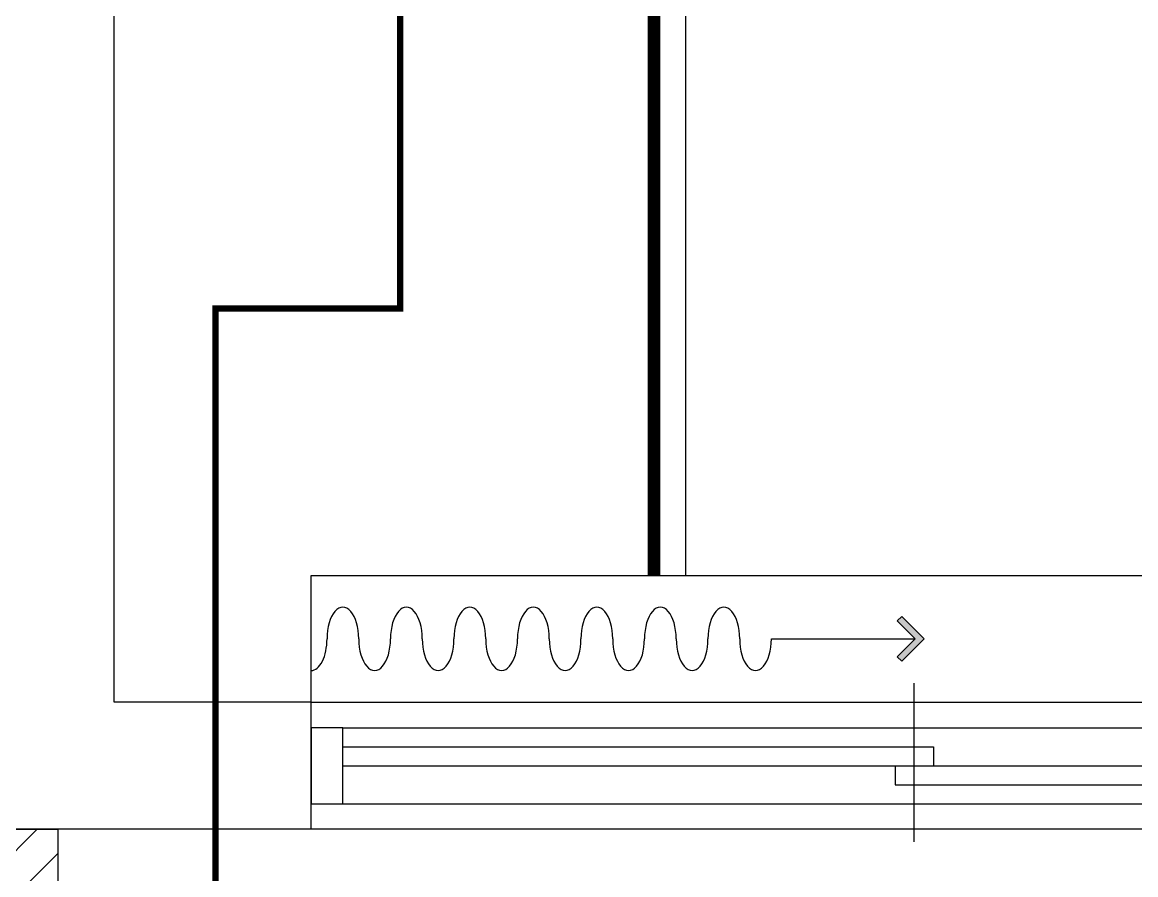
# Model space of a CAD drawing. Header units: millimetres. Extents: x 145965 to 228269, y 99354 to 115204.
# Drawn here: x 200993 to 202747, y 102618 to 103961 of the extents above; entities that cross this region are included whole.
import ezdxf

# ---------------------------------------------------------------- set-up
doc = ezdxf.new("R2010")
doc.units = ezdxf.units.MM
doc.header["$LTSCALE"] = 50
doc.linetypes.add('HID', pattern=[2.5, 1.5, -1])
for name, color, linetype in [('01. F-소품', 3, 'Continuous'), ('03-WAL NEW', 3, 'Continuous'), ('3.기호.계단선', 30, 'Continuous'), ('C-WIN', 4, 'Continuous'), ('RC-LIGHT', 7, 'Continuous'), ('벽1', 2, 'Continuous'), ('틀', 8, 'Continuous')]:
    doc.layers.add(name, color=color, linetype=linetype)

# ---------------------------------------------------------------- blocks, each defined once
blk = doc.blocks.new('FFSFDF')
at = {"layer": '01. F-소품'}
blk.add_hatch(color=8, dxfattribs=at).paths.add_polyline_path([(1567672.9, 1746751.1), (1567679.9, 1746744.1), (1567715.3, 1746779.4), (1567679.9, 1746814.8), (1567672.9, 1746807.7), (1567701.2, 1746779.4)])
at = {"layer": '01. F-소품', "color": 8}
for p, q in [((1567672.9, 1746807.7), (1567679.9, 1746814.8)), ((1567474.8, 1746779.4), (1567701.2, 1746779.4)), ((1567672.9, 1746751.1), (1567679.9, 1746744.1))]:
    blk.add_line(p, q, dxfattribs=at)
for points in [[(1567672.9, 1746807.7), (1567701.2, 1746779.4), (1567672.9, 1746751.1)], [(1567679.9, 1746814.8), (1567715.3, 1746779.4), (1567679.9, 1746744.1)]]:
    blk.add_lwpolyline(points, dxfattribs=at)
for centre, start_param, end_param in [((1566799.8, 1746779.4), 1.570796, 4.712389), ((1566899.8, 1746779.4), 1.570796, 4.712389), ((1566999.8, 1746779.4), 1.570796, 4.712389), ((1567099.8, 1746779.4), 1.570796, 4.712389), ((1567199.8, 1746779.4), 1.570796, 4.712389), ((1567299.8, 1746779.4), 1.570796, 4.712389), ((1567399.8, 1746779.4), 1.570796, 4.712389), ((1566749.8, 1746779.4), 6.283185, 7.853982), ((1566849.8, 1746779.4), 4.712389, 7.853982), ((1566949.8, 1746779.4), 4.712389, 7.853982), ((1567049.8, 1746779.4), 4.712389, 7.853982), ((1567149.8, 1746779.4), 4.712389, 7.853982), ((1567249.8, 1746779.4), 4.712389, 7.853982), ((1567349.8, 1746779.4), 4.712389, 7.853982), ((1567449.8, 1746779.4), 4.712389, 7.853982)]:
    blk.add_ellipse(centre, major_axis=(0, -50), ratio=0.5, start_param=start_param, end_param=end_param, dxfattribs=at)
blk = doc.blocks.new('vidaisejh')
at = {"layer": '벽1'}
for p, q in [((158137.9, 62682.3), (158137.9, 66232.3)), ((158447.9, 62682.3), (158137.9, 62682.3)), ((158447.9, 62482.3), (158447.9, 62682.3)), ((158447.9, 62482.3), (157937.9, 62482.3))]:
    blk.add_line(p, q, dxfattribs=at)
at = {"layer": '틀'}
blk.add_line((158447.9, 62482.3), (158447.9, 62682.3), dxfattribs=at)
blk = doc.blocks.new('VJSWJDEH')
at = {"layer": '03-WAL NEW'}
h = blk.add_hatch(dxfattribs=at)
h.set_pattern_fill('_USER', color=256, scale=50, angle=45, pattern_type=0)
h.set_pattern_definition([(45, (191703.953, 108155.51), (-35.35534, 35.35534), [])])
h.paths.add_polyline_path([(201048.7, 101589.4), (200937.9, 101589.4), (200937.9, 102689.4), (201048.7, 102689.4)])
blk.add_lwpolyline([(201048.7, 101589.4), (200937.9, 101589.4), (200937.9, 102689.4), (201048.7, 102689.4)], close=True, dxfattribs=at)
at = {"layer": 'C-WIN', "color": 8}
for p, q in [((202397.9, 102669.4), (202397.9, 102919.4)), ((201497.9, 102849.4), (203297.9, 102849.4)), ((201497.9, 102789.4), (203297.9, 102789.4)), ((201497.9, 102729.4), (203297.9, 102729.4))]:
    blk.add_line(p, q, dxfattribs=at)
for points in [[(201447.9, 102889.4), (203347.9, 102889.4), (203347.9, 102689.4), (201447.9, 102689.4), (201447.9, 102889.4)], [(201497.9, 102819.4), (202427.9, 102819.4), (202427.9, 102789.4)], [(202367.9, 102789.4), (202367.9, 102759.4), (203297.9, 102759.4)]]:
    blk.add_lwpolyline(points, dxfattribs=at)
blk.add_lwpolyline([(201447.9, 102849.4), (201447.9, 102729.4), (201497.9, 102729.4), (201497.9, 102849.4)], close=True, dxfattribs=at)
blk.add_blockref('vidaisejh', (43000, 40207.2))

msp = doc.modelspace()

# ---------------------------------------------------------------- linework, layer by layer
at = {"layer": '3.기호.계단선', "color": 10, "linetype": 'HID'}
msp.add_lwpolyline([(201987.9, 103089.4, 20, 20, 0), (201987.9, 106439.4, 20, 20, 0)], format="xyseb", dxfattribs=at)
at = {"layer": '3.기호.계단선', "linetype": 'HID', "const_width": 10}
msp.add_lwpolyline([(201587.9, 104092.6), (201587.9, 103510), (201297.1, 103510), (201297.1, 101994.4), (199223.4, 101994.4)], dxfattribs=at)
at = {"layer": 'RC-LIGHT'}
msp.add_line((202037.9, 103089.4), (202037.9, 106439.4), dxfattribs=at)
msp.add_lwpolyline([(201447.9, 102889.4), (201447.9, 103089.4), (204447.9, 103089.4), (204447.9, 102889.4)], dxfattribs=at)

# ---------------------------------------------------------------- block references
at = {"color": 0, "rotation": 360}
msp.add_blockref('FFSFDF', (-1365301.9, -1643790), dxfattribs=at)
at = {"layer": 'RC-LIGHT'}
msp.add_blockref('VJSWJDEH', (0, 0), dxfattribs=at)

doc.saveas('drawing.dxf')
